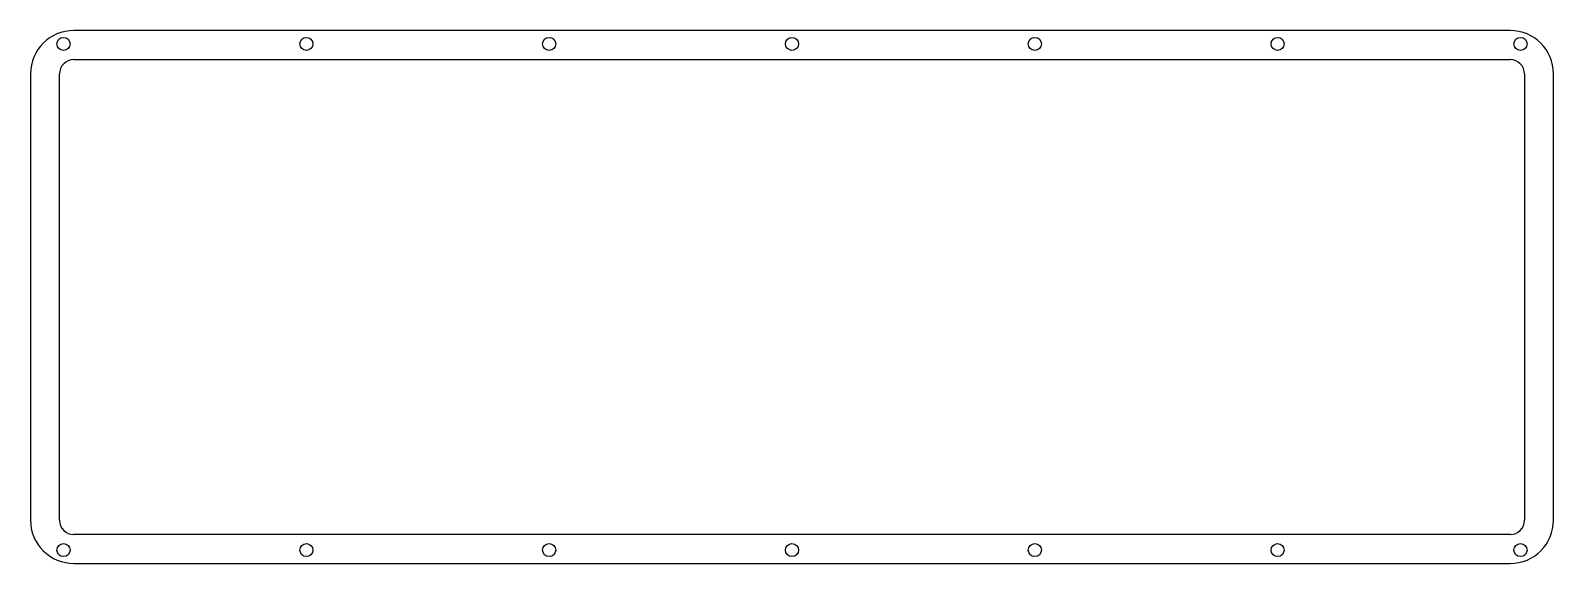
# Model space of a CAD drawing. Header units: millimetres. Extents: x 3 to 400, y 6 to 145.
import ezdxf

# ---------------------------------------------------------------- set-up
doc = ezdxf.new("R2010")
doc.units = ezdxf.units.MM

msp = doc.modelspace()

# ---------------------------------------------------------------- linework, layer by layer
at = {"color": 0}
for p, q in [((389.06, 144.8), (14.58, 144.8)), ((14.58, 137.22), (389.06, 137.22)), ((3.27, 133.49), (3.27, 17.3)), ((10.85, 17.25), (10.85, 133.49)), ((392.79, 133.49), (392.8, 17.25)), ((400.37, 17.3), (400.37, 133.49)), ((389.07, 13.52), (14.58, 13.52)), ((14.58, 5.99), (389.06, 5.99))]:
    msp.add_line(p, q, dxfattribs=at)
for centre in [(11.89, 141.3), (75.2, 141.3), (138.51, 141.3), (201.82, 141.3), (265.13, 141.3), (328.44, 141.3), (391.75, 141.3), (11.89, 9.49), (75.2, 9.49), (138.51, 9.49), (201.82, 9.49), (265.13, 9.49), (328.44, 9.49), (391.75, 9.49)]:
    msp.add_circle(centre, 1.7, dxfattribs=at)
for centre, radius, start, end in [((14.58, 133.49), 11.31, 90, 180), ((389.06, 133.49), 11.31, 0, 90), ((14.58, 133.49), 3.73, 90, 180), ((389.06, 133.49), 3.73, 0, 90), ((14.58, 17.3), 11.31, 179.9838, 270.0129), ((14.58, 17.25), 3.73, 180, 270), ((389.06, 17.3), 11.31, 270, 0), ((389.07, 17.25), 3.73, 270, 0.0028)]:
    msp.add_arc(centre, radius, start, end, dxfattribs=at)

doc.saveas('drawing.dxf')
